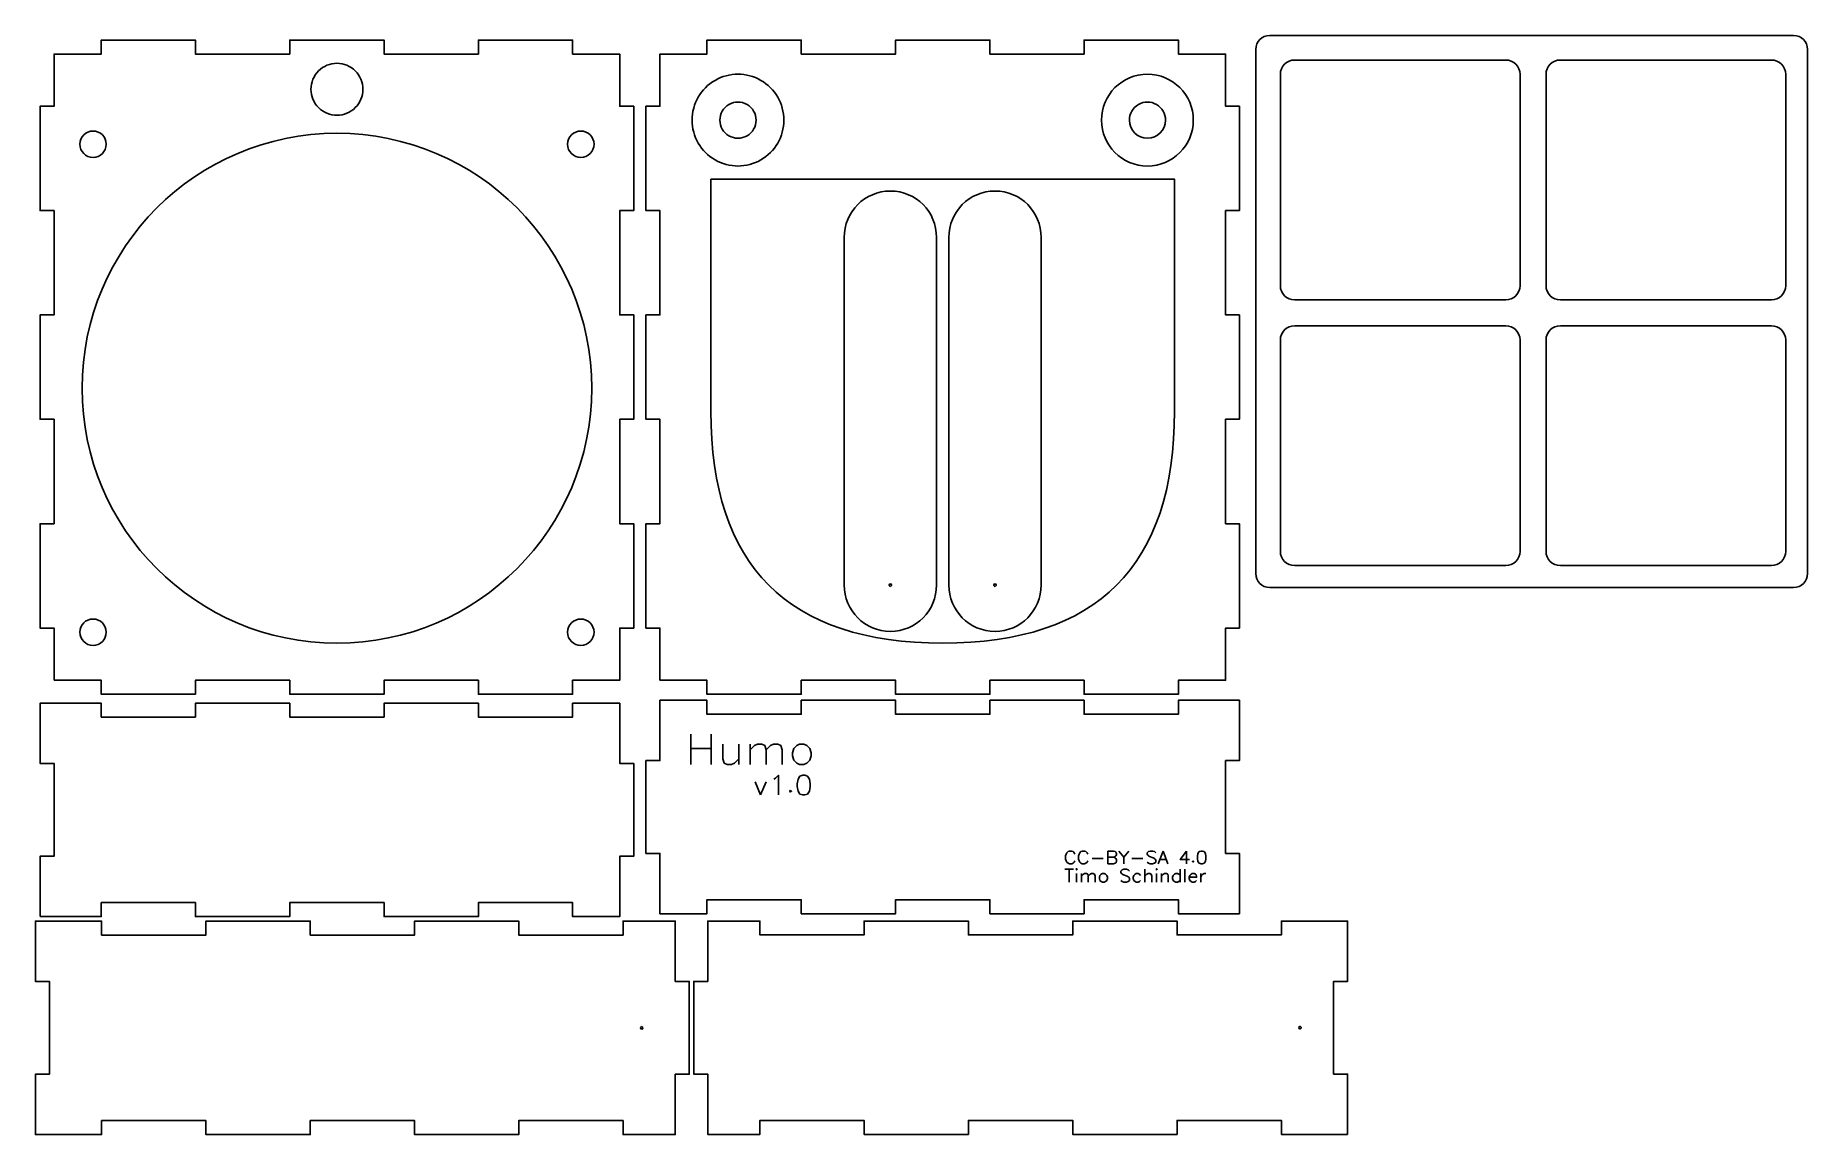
# Model space of a CAD drawing. Extents: x 4 to 386, y 760 to 997.
import ezdxf

# ---------------------------------------------------------------- set-up
doc = ezdxf.new("R2010")
doc.units = 0
doc.layers.get('0').update_dxf_attribs({"linetype": 'CONTINUOUS'})

msp = doc.modelspace()

# ---------------------------------------------------------------- linework, layer by layer
at = {"color": 7}
for points in [[(8.16875, 857.525), (18.33545, 857.525), (18.33545, 854.525), (38.66875, 854.525), (38.66875, 857.525), (48.83545, 857.525), (59.00205, 857.525), (59.00205, 854.525), (79.33545, 854.525), (79.33545, 857.525), (89.50205, 857.525), (99.66875, 857.525), (99.66875, 854.525), (120.00205, 854.525), (120.00205, 857.525), (130.16875, 857.525), (130.16875, 868.775), (133.16875, 868.775), (133.16875, 891.275), (130.16875, 891.275), (130.16875, 902.525), (130.16875, 913.775), (133.16875, 913.775), (133.16875, 936.275), (130.16875, 936.275), (130.16875, 947.525), (130.16875, 958.775), (133.16875, 958.775), (133.16875, 981.275), (130.16875, 981.275), (130.16875, 992.525), (120.00205, 992.525), (120.00205, 995.525), (99.66875, 995.525), (99.66875, 992.525), (89.50205, 992.525), (79.33545, 992.525), (79.33545, 995.525), (59.00205, 995.525), (59.00205, 992.525), (48.83545, 992.525), (38.66875, 992.525), (38.66875, 995.525), (18.33545, 995.525), (18.33545, 992.525), (8.16875, 992.525), (8.16875, 981.275), (5.16875, 981.275), (5.16875, 958.775), (8.16875, 958.775), (8.16875, 947.525), (8.16875, 936.275), (5.16875, 936.275), (5.16875, 913.775), (8.16875, 913.775), (8.16875, 902.525), (8.16875, 891.275), (5.16875, 891.275), (5.16875, 868.775), (8.16875, 868.775)], [(138.814583, 857.525), (148.981283, 857.525), (148.981283, 854.525), (169.314583, 854.525), (169.314583, 857.525), (179.481283, 857.525), (189.647883, 857.525), (189.647883, 854.525), (209.981283, 854.525), (209.981283, 857.525), (220.147883, 857.525), (230.314583, 857.525), (230.314583, 854.525), (250.647883, 854.525), (250.647883, 857.525), (260.814583, 857.525), (260.814583, 868.775), (263.814583, 868.775), (263.814583, 891.275), (260.814583, 891.275), (260.814583, 902.525), (260.814583, 913.775), (263.814583, 913.775), (263.814583, 936.275), (260.814583, 936.275), (260.814583, 947.525), (260.814583, 958.775), (263.814583, 958.775), (263.814583, 981.275), (260.814583, 981.275), (260.814583, 992.525), (250.647883, 992.525), (250.647883, 995.525), (230.314583, 995.525), (230.314583, 992.525), (220.147883, 992.525), (209.981283, 992.525), (209.981283, 995.525), (189.647883, 995.525), (189.647883, 992.525), (179.481283, 992.525), (169.314583, 992.525), (169.314583, 995.525), (148.981283, 995.525), (148.981283, 992.525), (138.814583, 992.525), (138.814583, 981.275), (135.814583, 981.275), (135.814583, 958.775), (138.814583, 958.775), (138.814583, 947.525), (138.814583, 936.275), (135.814583, 936.275), (135.814583, 913.775), (138.814583, 913.775), (138.814583, 902.525), (138.814583, 891.275), (135.814583, 891.275), (135.814583, 868.775), (138.814583, 868.775)], [(270.333317, 996.526653)], [(275.727997, 991.226603)], [(333.020577, 991.226603)], [(74.76875, 984.92499)], [(19.418249, 973.0777)], [(124.61925, 973.0777)], [(188.534783, 962.98284)], [(211.094383, 962.98284)], [(275.727997, 933.934003)], [(333.020577, 933.934003)], [(124.12096, 920.47721)], [(188.790913, 878.025008)], [(211.350513, 878.025008)], [(19.418249, 867.8767)], [(124.61925, 867.8767)], [(199.814583, 865.525)], [(5.168751, 806.583333), (8.168751, 806.583333), (18.335451, 806.583333), (18.335451, 809.583333), (38.668751, 809.583333), (38.668751, 806.583333), (48.835451, 806.583333), (59.002051, 806.583333), (59.002051, 809.583333), (79.335451, 809.583333), (79.335451, 806.583333), (89.502051, 806.583333), (99.668751, 806.583333), (99.668751, 809.583333), (120.002051, 809.583333), (120.002051, 806.583333), (130.168751, 806.583333), (130.168751, 809.583333), (130.168751, 819.583333), (133.168751, 819.583333), (133.168751, 839.583333), (130.168751, 839.583333), (130.168751, 849.583333), (130.168751, 852.583333), (120.002051, 852.583333), (120.002051, 849.583333), (99.668751, 849.583333), (99.668751, 852.583333), (89.502051, 852.583333), (79.335451, 852.583333), (79.335451, 849.583333), (59.002051, 849.583333), (59.002051, 852.583333), (48.835451, 852.583333), (38.668751, 852.583333), (38.668751, 849.583333), (18.335451, 849.583333), (18.335451, 852.583333), (8.168751, 852.583333), (5.168751, 852.583333), (5.168751, 849.583333), (5.168751, 839.583333), (8.168751, 839.583333), (8.168751, 819.583333), (5.168751, 819.583333), (5.168751, 809.583333)], [(138.81458, 807.20208), (148.98128, 807.20208), (148.98128, 810.20208), (169.31458, 810.20208), (169.31458, 807.20208), (179.48128, 807.20208), (189.64788, 807.20208), (189.64788, 810.20208), (209.98128, 810.20208), (209.98128, 807.20208), (220.14788, 807.20208), (230.31458, 807.20208), (230.31458, 810.20208), (250.64788, 810.20208), (250.64788, 807.20208), (260.81458, 807.20208), (263.81458, 807.20208), (263.81458, 810.20208), (263.81458, 820.20208), (260.81458, 820.20208), (260.81458, 840.20208), (263.81458, 840.20208), (263.81458, 850.20208), (263.81458, 853.20208), (260.81458, 853.20208), (250.64788, 853.20208), (250.64788, 850.20208), (230.31458, 850.20208), (230.31458, 853.20208), (220.14788, 853.20208), (209.98128, 853.20208), (209.98128, 850.20208), (189.64788, 850.20208), (189.64788, 853.20208), (179.48128, 853.20208), (169.31458, 853.20208), (169.31458, 850.20208), (148.98128, 850.20208), (148.98128, 853.20208), (138.81458, 853.20208), (138.81458, 850.20208), (138.81458, 840.20208), (135.81458, 840.20208), (135.81458, 820.20208), (138.81458, 820.20208), (138.81458, 810.20208)], [(142.151591, 762.591151), (142.151591, 772.591151), (145.151591, 772.591151), (145.151591, 792.591151), (142.151591, 792.591151), (142.151591, 802.591151), (142.151591, 805.591151), (130.901591, 805.591151), (130.901591, 802.591151), (108.401591, 802.591151), (108.401591, 805.591151), (97.151591, 805.591151), (85.901591, 805.591151), (85.901591, 802.591151), (63.401591, 802.591151), (63.401591, 805.591151), (52.151591, 805.591151), (40.901591, 805.591151), (40.901591, 802.591151), (18.401591, 802.591151), (18.401591, 805.591151), (7.151591, 805.591151), (4.151591, 805.591151), (4.151591, 802.591151), (4.151591, 792.591151), (7.151591, 792.591151), (7.151591, 772.591151), (4.151591, 772.591151), (4.151591, 762.591151), (4.151591, 759.591151), (7.151591, 759.591151), (18.401591, 759.591151), (18.401591, 762.591151), (40.901591, 762.591151), (40.901591, 759.591151), (52.151591, 759.591151), (63.401591, 759.591151), (63.401591, 762.591151), (85.901591, 762.591151), (85.901591, 759.591151), (97.151591, 759.591151), (108.401591, 759.591151), (108.401591, 762.591151), (130.901591, 762.591151), (130.901591, 759.591151), (142.151591, 759.591151)], [(287.127286, 759.618654), (287.127286, 762.618654), (287.127286, 772.618654), (284.127286, 772.618654), (284.127286, 792.618654), (287.127286, 792.618654), (287.127286, 802.618654), (287.127286, 805.618654), (284.127286, 805.618654), (272.877286, 805.618654), (272.877286, 802.618654), (250.377286, 802.618654), (250.377286, 805.618654), (239.127286, 805.618654), (227.877286, 805.618654), (227.877286, 802.618654), (205.377286, 802.618654), (205.377286, 805.618654), (194.127286, 805.618654), (182.877286, 805.618654), (182.877286, 802.618654), (160.377286, 802.618654), (160.377286, 805.618654), (149.127286, 805.618654), (149.127286, 802.618654), (149.127286, 792.618654), (146.127286, 792.618654), (146.127286, 772.618654), (149.127286, 772.618654), (149.127286, 762.618654), (149.127286, 759.618654), (160.377286, 759.618654), (160.377286, 762.618654), (182.877286, 762.618654), (182.877286, 759.618654), (194.127286, 759.618654), (205.377286, 759.618654), (205.377286, 762.618654), (227.877286, 762.618654), (227.877286, 759.618654), (239.127286, 759.618654), (250.377286, 759.618654), (250.377286, 762.618654), (272.877286, 762.618654), (272.877286, 759.618654), (284.127286, 759.618654)], [(134.89546, 782.84729)], [(276.87115, 782.87478)]]:
    msp.add_lwpolyline(points, close=True, dxfattribs=at)
for points in [[(270.333317, 996.526653), (383.333317, 996.526653)], [(267.333317, 880.526653), (267.333317, 993.526653)], [(275.727997, 991.226603), (321.231257, 991.226603)], [(333.020577, 991.226603), (378.523847, 991.226603)], [(386.333317, 993.526653), (386.333317, 880.526653)], [(272.633347, 942.587613), (272.633347, 988.173043)], [(324.325907, 988.173043), (324.325907, 942.587613)], [(329.925937, 942.587613), (329.925937, 988.173043)], [(381.618497, 988.173043), (381.618497, 942.587613)], [(149.814583, 965.525), (249.814583, 965.525), (249.814583, 915.525)], [(149.814583, 915.525), (149.814583, 965.525)], [(178.576943, 878.06716), (178.576943, 952.98284)], [(198.492623, 952.98284), (198.492623, 878.06716)], [(201.136543, 878.06716), (201.136543, 952.98284)], [(221.052223, 952.98284), (221.052223, 878.06716)], [(321.231257, 939.534043), (275.727997, 939.534043)], [(378.523847, 939.534043), (333.020577, 939.534043)], [(275.727997, 933.934003), (321.231257, 933.934003)], [(333.020577, 933.934003), (378.523847, 933.934003)], [(272.633347, 885.295013), (272.633347, 930.880433)], [(324.325907, 930.880433), (324.325907, 885.295013)], [(329.925937, 885.295013), (329.925937, 930.880433)], [(381.618497, 930.880433), (381.618497, 885.295013)], [(321.231257, 882.241443), (275.727997, 882.241443)], [(378.523847, 882.241443), (333.020577, 882.241443)], [(383.333317, 877.526653), (270.333317, 877.526653)]]:
    msp.add_lwpolyline(points, dxfattribs=at)
at = {"color": 1}
for points in [[(159.564079, 978.27487)], [(247.864082, 978.274871)]]:
    msp.add_lwpolyline(points, close=True, dxfattribs=at)
at = {"color": 5}
for points in [[(165.564079, 978.27487)], [(253.864082, 978.274871)], [(168.957092, 843.743313), (168.331618, 843.430576), (167.706145, 842.805103), (167.393408, 841.866892), (167.393408, 841.241419), (167.706145, 840.303208), (168.331618, 839.677735), (168.957092, 839.364998), (169.895302, 839.364998), (170.520776, 839.677735), (171.146249, 840.303208), (171.458986, 841.241419), (171.458986, 841.866892), (171.146249, 842.805103), (170.520776, 843.430576), (169.895302, 843.743313)], [(169.641737, 837.039921), (169.035768, 836.837931), (168.631789, 836.231962), (168.429799, 835.222013), (168.429799, 834.616044), (168.631789, 833.606095), (169.035768, 833.000126), (169.641737, 832.798137), (170.045717, 832.798137), (170.651686, 833.000126), (171.055665, 833.606095), (171.257655, 834.616044), (171.257655, 835.222013), (171.055665, 836.231962), (170.651686, 836.837931), (170.045717, 837.039921)], [(167.015871, 833.808085), (166.813881, 833.606095), (167.015871, 833.404106), (167.217861, 833.606095)], [(253.814362, 818.592789), (253.68224, 818.460667), (253.814362, 818.328544), (253.946485, 818.460667)], [(255.531957, 820.706752), (255.135589, 820.574629), (254.871344, 820.178261), (254.739221, 819.517648), (254.739221, 819.12128), (254.871344, 818.460667), (255.135589, 818.064299), (255.531957, 817.932176), (255.796203, 817.932176), (256.192571, 818.064299), (256.456816, 818.460667), (256.588939, 819.12128), (256.588939, 819.517648), (256.456816, 820.178261), (256.192571, 820.574629), (255.796203, 820.706752)], [(228.55683, 816.772111), (228.6896, 816.639341), (228.822371, 816.772111), (228.6896, 816.904881)], [(234.265948, 815.84272), (234.000407, 815.70995), (233.734867, 815.444409), (233.602097, 815.046099), (233.602097, 814.780559), (233.734867, 814.382248), (234.000407, 814.116708), (234.265948, 813.983937), (234.664258, 813.983937), (234.929798, 814.116708), (235.195339, 814.382248), (235.328109, 814.780559), (235.328109, 815.046099), (235.195339, 815.444409), (234.929798, 815.70995), (234.664258, 815.84272)], [(245.816952, 816.772111), (245.949723, 816.639341), (246.082493, 816.772111), (245.949723, 816.904881)]]:
    msp.add_lwpolyline(points, close=True, dxfattribs=at)
for points in [[(145.501833, 845.93247), (145.501833, 839.364998)], [(149.880148, 845.93247), (149.880148, 839.364998)], [(145.501833, 842.805103), (149.880148, 842.805103)], [(152.382042, 843.743313), (152.382042, 840.615945), (152.694779, 839.677735), (153.320253, 839.364998), (154.258463, 839.364998), (154.883937, 839.677735), (155.822147, 840.615945)], [(155.822147, 843.743313), (155.822147, 839.364998)], [(158.324041, 843.743313), (158.324041, 839.364998)], [(158.324041, 842.492366), (159.262251, 843.430576), (159.887725, 843.743313), (160.825935, 843.743313), (161.451409, 843.430576), (161.764146, 842.492366), (161.764146, 839.364998)], [(161.764146, 842.492366), (162.702356, 843.430576), (163.32783, 843.743313), (164.26604, 843.743313), (164.891513, 843.430576), (165.20425, 842.492366), (165.20425, 839.364998)], [(163.380056, 836.231962), (163.784035, 836.433951), (164.390004, 837.039921), (164.390004, 832.798137)], [(159.340261, 835.625993), (160.5522, 832.798137)], [(161.764138, 835.625993), (160.5522, 832.798137)], [(228.314685, 820.046139), (228.182563, 820.310384), (227.918317, 820.574629), (227.654072, 820.706752), (227.125581, 820.706752), (226.861336, 820.574629), (226.59709, 820.310384), (226.464968, 820.046139), (226.332845, 819.649771), (226.332845, 818.989157), (226.464968, 818.592789), (226.59709, 818.328544), (226.861336, 818.064299), (227.125581, 817.932176), (227.654072, 817.932176), (227.918317, 818.064299), (228.182563, 818.328544), (228.314685, 818.592789)], [(231.089262, 820.046139), (230.957139, 820.310384), (230.692893, 820.574629), (230.428648, 820.706752), (229.900157, 820.706752), (229.635912, 820.574629), (229.371667, 820.310384), (229.239544, 820.046139), (229.107421, 819.649771), (229.107421, 818.989157), (229.239544, 818.592789), (229.371667, 818.328544), (229.635912, 818.064299), (229.900157, 817.932176), (230.428648, 817.932176), (230.692893, 818.064299), (230.957139, 818.328544), (231.089262, 818.592789)], [(232.01412, 819.12128), (234.392329, 819.12128)], [(235.44931, 820.706752), (235.44931, 817.932176)], [(235.44931, 820.706752), (236.638414, 820.706752), (237.034782, 820.574629), (237.166905, 820.442507), (237.299027, 820.178261), (237.299027, 819.914016), (237.166905, 819.649771), (237.034782, 819.517648), (236.638414, 819.385525)], [(235.44931, 819.385525), (236.638414, 819.385525), (237.034782, 819.253403), (237.166905, 819.12128), (237.299027, 818.857035), (237.299027, 818.460667), (237.166905, 818.196421), (237.034782, 818.064299), (236.638414, 817.932176), (235.44931, 817.932176)], [(237.827518, 820.706752), (238.8845, 819.385525), (238.8845, 817.932176)], [(239.941481, 820.706752), (238.8845, 819.385525)], [(240.602094, 819.12128), (242.980303, 819.12128)], [(245.754879, 820.310384), (245.490634, 820.574629), (245.094266, 820.706752), (244.565775, 820.706752), (244.169407, 820.574629), (243.905161, 820.310384), (243.905161, 820.046139), (244.037284, 819.781893), (244.169407, 819.649771), (244.433652, 819.517648), (245.226388, 819.253403), (245.490634, 819.12128), (245.622756, 818.989157), (245.754879, 818.724912), (245.754879, 818.328544), (245.490634, 818.064299), (245.094266, 817.932176), (244.565775, 817.932176), (244.169407, 818.064299), (243.905161, 818.328544)], [(247.340351, 820.706752), (246.28337, 817.932176)], [(246.679738, 818.857035), (248.000965, 818.857035)], [(247.340351, 820.706752), (248.397333, 817.932176)], [(252.361013, 820.706752), (251.039786, 818.857035), (253.021626, 818.857035)], [(252.361013, 820.706752), (252.361013, 817.932176)], [(226.166967, 816.772111), (228.02575, 816.772111)], [(227.096358, 816.772111), (227.096358, 813.983937)], [(228.6896, 815.84272), (228.6896, 813.983937)], [(229.751762, 815.84272), (229.751762, 813.983937)], [(229.751762, 815.311639), (230.150072, 815.70995), (230.415613, 815.84272), (230.813923, 815.84272), (231.079463, 815.70995), (231.212234, 815.311639), (231.212234, 813.983937)], [(231.212234, 815.311639), (231.610544, 815.70995), (231.876084, 815.84272), (232.274395, 815.84272), (232.539935, 815.70995), (232.672706, 815.311639), (232.672706, 813.983937)], [(240.107835, 816.373801), (239.842295, 816.639341), (239.443984, 816.772111), (238.912903, 816.772111), (238.514593, 816.639341), (238.249053, 816.373801), (238.249053, 816.10826), (238.381823, 815.84272), (238.514593, 815.70995), (238.780133, 815.57718), (239.576754, 815.311639), (239.842295, 815.178869), (239.975065, 815.046099), (240.107835, 814.780559), (240.107835, 814.382248), (239.842295, 814.116708), (239.443984, 813.983937), (238.912903, 813.983937), (238.514593, 814.116708), (238.249053, 814.382248)], [(242.497698, 815.444409), (242.232158, 815.70995), (241.966617, 815.84272), (241.568307, 815.84272), (241.302767, 815.70995), (241.037226, 815.444409), (240.904456, 815.046099), (240.904456, 814.780559), (241.037226, 814.382248), (241.302767, 814.116708), (241.568307, 813.983937), (241.966617, 813.983937), (242.232158, 814.116708), (242.497698, 814.382248)], [(243.427089, 816.772111), (243.427089, 813.983937)], [(243.427089, 815.311639), (243.8254, 815.70995), (244.09094, 815.84272), (244.489251, 815.84272), (244.754791, 815.70995), (244.887561, 815.311639), (244.887561, 813.983937)], [(245.949723, 815.84272), (245.949723, 813.983937)], [(247.011884, 815.84272), (247.011884, 813.983937)], [(247.011884, 815.311639), (247.410194, 815.70995), (247.675735, 815.84272), (248.074045, 815.84272), (248.339586, 815.70995), (248.472356, 815.311639), (248.472356, 813.983937)], [(250.994989, 815.444409), (250.729449, 815.70995), (250.463908, 815.84272), (250.065598, 815.84272), (249.800057, 815.70995), (249.534517, 815.444409), (249.401747, 815.046099), (249.401747, 814.780559), (249.534517, 814.382248), (249.800057, 814.116708), (250.065598, 813.983937), (250.463908, 813.983937), (250.729449, 814.116708), (250.994989, 814.382248)], [(250.994989, 816.772111), (250.994989, 813.983937)], [(252.05715, 816.772111), (252.05715, 813.983937)], [(252.986542, 815.046099), (254.579784, 815.046099), (254.579784, 815.311639), (254.447013, 815.57718), (254.314243, 815.70995), (254.048703, 815.84272), (253.650392, 815.84272), (253.384852, 815.70995), (253.119312, 815.444409), (252.986542, 815.046099), (252.986542, 814.780559), (253.119312, 814.382248), (253.384852, 814.116708), (253.650392, 813.983937), (254.048703, 813.983937), (254.314243, 814.116708), (254.579784, 814.382248)], [(255.509175, 815.84272), (255.509175, 813.983937)], [(255.509175, 815.046099), (255.641945, 815.444409), (255.907485, 815.70995), (256.173026, 815.84272), (256.571336, 815.84272)]]:
    msp.add_lwpolyline(points, dxfattribs=at)
at = {"color": 7}
for points in [[(267.333317, 993.526653), (267.333317, 995.188653), (268.671317, 996.526653), (270.333317, 996.526653)], [(383.333317, 996.526653), (384.995317, 996.526653), (386.333317, 995.188653), (386.333317, 993.526653)], [(65.208952, 988.884788), (66.259156, 989.934992), (67.683538, 990.52499), (69.16875, 990.52499)], [(69.16875, 990.52499), (70.653962, 990.52499), (72.078344, 989.934992), (73.128548, 988.884788)], [(272.633347, 988.173043), (272.633347, 989.864713), (274.013557, 991.226603), (275.727997, 991.226603)], [(321.231257, 991.226603), (322.945687, 991.226603), (324.325907, 989.864713), (324.325907, 988.173043)], [(329.925937, 988.173043), (329.925937, 989.864713), (331.306147, 991.226603), (333.020577, 991.226603)], [(378.523847, 991.226603), (380.238287, 991.226603), (381.618497, 989.864713), (381.618497, 988.173043)], [(63.56875, 984.92499), (63.56875, 986.410202), (64.158748, 987.834584), (65.208952, 988.884788)], [(73.128548, 988.884788), (74.178752, 987.834584), (74.76875, 986.410202), (74.76875, 984.92499)], [(65.208952, 980.965192), (64.158748, 982.015396), (63.56875, 983.439778), (63.56875, 984.92499)], [(74.76875, 984.92499), (74.76875, 983.439778), (74.178752, 982.015396), (73.128548, 980.965192)], [(69.16875, 979.32499), (67.683538, 979.32499), (66.259156, 979.914988), (65.208952, 980.965192)], [(73.128548, 980.965192), (72.078344, 979.914988), (70.653962, 979.32499), (69.16875, 979.32499)], [(13.718249, 973.0777), (13.718249, 973.833567), (14.018516, 974.558476), (14.552995, 975.092954)], [(14.216537, 920.47721), (14.216539, 950.826478), (38.819482, 975.42942), (69.16875, 975.42942)], [(14.552995, 975.092954), (15.087473, 975.627433), (15.812382, 975.9277), (16.568249, 975.9277)], [(16.568249, 975.9277), (17.324116, 975.9277), (18.049025, 975.627433), (18.583503, 975.092954)], [(18.583503, 975.092954), (19.117982, 974.558476), (19.418249, 973.833567), (19.418249, 973.0777)], [(69.16875, 975.42942), (99.518017, 975.429418), (124.120958, 950.826477), (124.12096, 920.47721)], [(118.91925, 973.0777), (118.919252, 974.651711), (120.195239, 975.927698), (121.76925, 975.9277)], [(121.76925, 975.9277), (123.343261, 975.927698), (124.619248, 974.651711), (124.61925, 973.0777)], [(16.568249, 970.22771), (14.994241, 970.22771), (13.718254, 971.503692), (13.718249, 973.0777)], [(19.418249, 973.0777), (19.418244, 971.503692), (18.142257, 970.22771), (16.568249, 970.22771)], [(121.76925, 970.2277), (120.195239, 970.227702), (118.919252, 971.503689), (118.91925, 973.0777)], [(124.61925, 973.0777), (124.619248, 971.503689), (123.343261, 970.227702), (121.76925, 970.2277)], [(178.576943, 952.98284), (178.576943, 958.52284), (183.01814, 962.98284), (188.534783, 962.98284)], [(188.534783, 962.98284), (194.051433, 962.98284), (198.492623, 958.52284), (198.492623, 952.98284)], [(201.136543, 952.98284), (201.136543, 958.52284), (205.577743, 962.98284), (211.094383, 962.98284)], [(211.094383, 962.98284), (216.611033, 962.98284), (221.052223, 958.52284), (221.052223, 952.98284)], [(275.727997, 939.534043), (274.013557, 939.534043), (272.633347, 940.895933), (272.633347, 942.587613)], [(324.325907, 942.587613), (324.325907, 940.895933), (322.945687, 939.534043), (321.231257, 939.534043)], [(333.020577, 939.534043), (331.306147, 939.534043), (329.925937, 940.895933), (329.925937, 942.587613)], [(381.618497, 942.587613), (381.618497, 940.895933), (380.238287, 939.534043), (378.523847, 939.534043)], [(272.633347, 930.880433), (272.633347, 932.572113), (274.013557, 933.934003), (275.727997, 933.934003)], [(321.231257, 933.934003), (322.945697, 933.934003), (324.325907, 932.572113), (324.325907, 930.880433)], [(329.925937, 930.880433), (329.925937, 932.572113), (331.306147, 933.934003), (333.020577, 933.934003)], [(378.523847, 933.934003), (380.238287, 933.934003), (381.618497, 932.572113), (381.618497, 930.880433)], [(69.16875, 865.525), (38.819482, 865.525), (14.216539, 890.127942), (14.216537, 920.47721)], [(124.12096, 920.47721), (124.120958, 890.127943), (99.518017, 865.525002), (69.16875, 865.525)], [(199.814583, 865.525), (166.48125, 865.525), (149.814583, 882.191667), (149.814583, 915.525)], [(249.814583, 915.525), (249.814583, 882.191667), (233.147916, 865.525), (199.814583, 865.525)], [(275.727997, 882.241443), (274.013557, 882.241443), (272.633347, 883.603333), (272.633347, 885.295013)], [(324.325907, 885.295013), (324.325907, 883.603333), (322.945697, 882.241443), (321.231257, 882.241443)], [(333.020577, 882.241443), (331.306147, 882.241443), (329.925937, 883.603333), (329.925937, 885.295013)], [(381.618497, 885.295013), (381.618497, 883.603333), (380.238287, 882.241443), (378.523847, 882.241443)], [(270.333317, 877.526653), (268.671317, 877.526653), (267.333317, 878.864653), (267.333317, 880.526653)], [(386.333317, 880.526653), (386.333317, 878.864653), (384.995317, 877.526653), (383.333317, 877.526653)], [(188.534783, 868.06716), (183.01814, 868.06716), (178.576943, 872.52716), (178.576943, 878.06716)], [(188.278653, 878.025008), (188.278653, 878.166465), (188.393326, 878.281138), (188.534783, 878.281138)], [(188.353672, 877.843896), (188.305638, 877.89193), (188.278653, 877.957078), (188.278653, 878.025008)], [(188.534783, 877.768877), (188.466853, 877.768877), (188.401705, 877.795862), (188.353672, 877.843896)], [(188.534783, 878.281138), (188.67624, 878.281138), (188.790913, 878.166465), (188.790913, 878.025008)], [(198.492623, 878.06716), (198.492623, 872.52716), (194.051433, 868.06716), (188.534783, 868.06716)], [(188.715895, 877.843896), (188.667861, 877.795862), (188.602713, 877.768877), (188.534783, 877.768877)], [(188.790913, 878.025008), (188.790913, 877.957078), (188.763928, 877.89193), (188.715895, 877.843896)], [(211.094383, 868.06716), (205.577743, 868.06716), (201.136543, 872.52716), (201.136543, 878.06716)], [(210.838253, 878.025008), (210.838253, 878.166465), (210.952926, 878.281138), (211.094383, 878.281138)], [(210.913272, 877.843896), (210.865238, 877.89193), (210.838253, 877.957078), (210.838253, 878.025008)], [(211.094383, 877.768877), (211.026453, 877.768877), (210.961305, 877.795862), (210.913272, 877.843896)], [(211.094383, 878.281138), (211.23584, 878.281138), (211.350513, 878.166465), (211.350513, 878.025008)], [(221.052223, 878.06716), (221.052223, 872.52716), (216.611033, 868.06716), (211.094383, 868.06716)], [(211.275495, 877.843896), (211.227461, 877.795862), (211.162313, 877.768877), (211.094383, 877.768877)], [(211.350513, 878.025008), (211.350513, 877.957078), (211.323528, 877.89193), (211.275495, 877.843896)], [(13.718249, 867.8767), (13.718254, 869.450708), (14.994241, 870.72669), (16.568249, 870.72669)], [(14.552995, 865.861446), (14.018516, 866.395924), (13.718249, 867.120833), (13.718249, 867.8767)], [(16.568249, 870.72669), (18.142257, 870.72669), (19.418244, 869.450708), (19.418249, 867.8767)], [(19.418249, 867.8767), (19.418249, 867.120833), (19.117982, 866.395924), (18.583503, 865.861446)], [(118.91925, 867.8767), (118.919252, 869.450711), (120.195239, 870.726698), (121.76925, 870.7267)], [(121.76925, 865.0267), (120.195239, 865.026702), (118.919252, 866.302689), (118.91925, 867.8767)], [(121.76925, 870.7267), (123.343261, 870.726698), (124.619248, 869.450711), (124.61925, 867.8767)], [(124.61925, 867.8767), (124.619248, 866.302689), (123.343261, 865.026702), (121.76925, 865.0267)], [(16.568249, 865.0267), (15.812382, 865.0267), (15.087473, 865.326967), (14.552995, 865.861446)], [(18.583503, 865.861446), (18.049025, 865.326967), (17.324116, 865.0267), (16.568249, 865.0267)], [(134.63933, 782.59116), (134.63933, 782.732617), (134.754003, 782.84729), (134.89546, 782.84729)], [(134.89546, 782.33503), (134.754003, 782.33503), (134.63933, 782.449703), (134.63933, 782.59116)], [(134.89546, 782.84729), (135.036917, 782.84729), (135.15159, 782.732617), (135.15159, 782.59116)], [(135.15159, 782.59116), (135.15159, 782.449703), (135.036917, 782.33503), (134.89546, 782.33503)], [(276.61502, 782.61865), (276.61502, 782.760107), (276.729693, 782.87478), (276.87115, 782.87478)], [(276.87115, 782.36252), (276.729693, 782.36252), (276.61502, 782.477193), (276.61502, 782.61865)], [(276.87115, 782.87478), (276.939082, 782.874783), (277.004232, 782.847799), (277.052268, 782.799765)], [(277.052268, 782.437535), (277.004232, 782.389501), (276.939082, 782.362517), (276.87115, 782.36252)], [(277.052268, 782.799765), (277.100303, 782.751731), (277.12729, 782.686582), (277.12729, 782.61865)], [(277.12729, 782.61865), (277.12729, 782.550718), (277.100303, 782.485569), (277.052268, 782.437535)]]:
    msp.add_open_spline(points, degree=3, dxfattribs=at)
at = {"color": 5}
for points in [[(145.765079, 978.27487), (145.765079, 981.811621), (147.651913, 985.079713), (150.714829, 986.848088)], [(150.714829, 986.848088), (153.777745, 988.616464), (157.551413, 988.616464), (160.614329, 986.848088)], [(160.614329, 986.848088), (163.677245, 985.079713), (165.564079, 981.811621), (165.564079, 978.27487)], [(234.065082, 978.274871), (234.065083, 983.742213), (238.49724, 988.17437), (243.964582, 988.17437)], [(243.964582, 988.17437), (249.431925, 988.17437), (253.864082, 983.742213), (253.864082, 978.274871)], [(150.714829, 969.701652), (147.651913, 971.470027), (145.765079, 974.738119), (145.765079, 978.27487)], [(165.564079, 978.27487), (165.564079, 974.738119), (163.677245, 971.470027), (160.614329, 969.701652)], [(243.964582, 968.375371), (238.49724, 968.375371), (234.065083, 972.807528), (234.065082, 978.274871)], [(253.864082, 978.274871), (253.864082, 972.807528), (249.431925, 968.375371), (243.964582, 968.375371)], [(160.614329, 969.701652), (157.551413, 967.933276), (153.777745, 967.933276), (150.714829, 969.701652)]]:
    msp.add_open_spline(points, degree=3, dxfattribs=at)
at = {"color": 1}
for points in [[(153.714829, 981.651936), (154.921338, 982.348515), (156.407819, 982.348515), (157.614329, 981.651936)], [(242.014832, 981.651937), (243.221342, 982.348515), (244.707823, 982.348515), (245.914332, 981.651937)], [(151.765079, 978.27487), (151.765079, 979.668027), (152.508319, 980.955357), (153.714829, 981.651936)], [(157.614329, 981.651936), (158.820838, 980.955357), (159.564079, 979.668027), (159.564079, 978.27487)], [(240.065082, 978.274871), (240.065082, 979.668028), (240.808323, 980.955358), (242.014832, 981.651937)], [(245.914332, 981.651937), (247.120842, 980.955358), (247.864082, 979.668028), (247.864082, 978.274871)], [(153.714829, 974.897804), (152.508319, 975.594383), (151.765079, 976.881713), (151.765079, 978.27487)], [(157.614329, 974.897804), (156.407819, 974.201225), (154.921338, 974.201225), (153.714829, 974.897804)], [(159.564079, 978.27487), (159.564079, 976.881713), (158.820838, 975.594383), (157.614329, 974.897804)], [(243.964582, 974.375371), (241.810948, 974.375371), (240.065082, 976.121236), (240.065082, 978.274871)], [(247.864082, 978.274871), (247.864082, 976.121236), (246.118216, 974.375371), (243.964582, 974.375371)]]:
    msp.add_open_spline(points, degree=3, dxfattribs=at)

doc.saveas('drawing.dxf')
